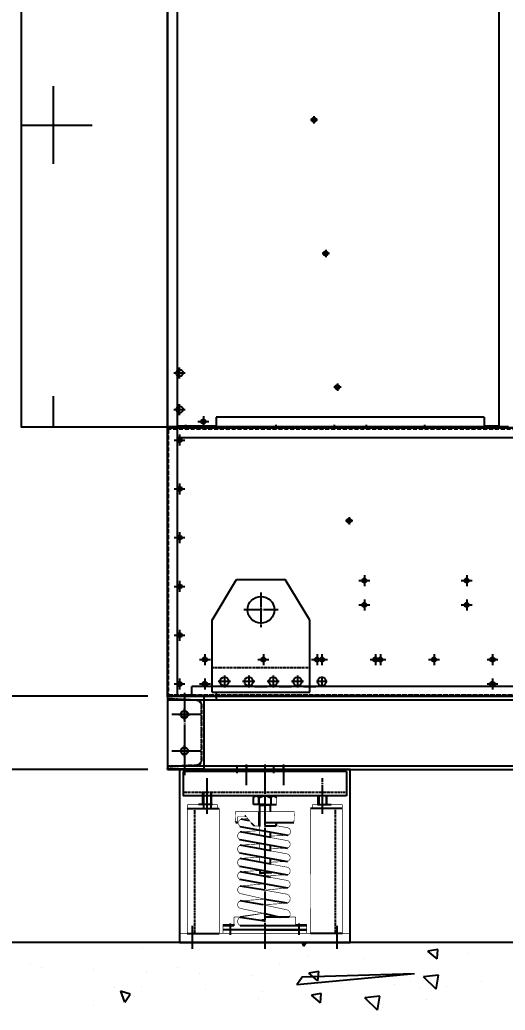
# Model space of a CAD drawing. Header units: millimetres. Extents: x 2905 to 24764, y 2030 to 17488.
# Drawn here: x 5041 to 6036, y 4070 to 6100 of the extents above; entities that cross this region are included whole.
import ezdxf

# ---------------------------------------------------------------- set-up
doc = ezdxf.new("R2010")
doc.units = ezdxf.units.MM
doc.linetypes.add('CENTER', pattern=[65, 60, -2, 1, -2])
doc.linetypes.add('HIDDEN', pattern=[3, 2, -1])
doc.layers.get('DEFPOINTS').update_dxf_attribs({"color": 140})
for name, color, linetype in [('2.위생-급수', 5, 'Continuous'), ('CENTER', 1, 'CENTER'), ('HOLE', 7, 'Continuous'), ('냉각탑', 7, 'Continuous'), ('숨은선', 5, 'HIDDEN')]:
    doc.layers.add(name, color=color, linetype=linetype)
doc.styles.add('shoptext', font='', dxfattribs={"width": 0.7, "oblique": 15})
doc.styles.get('shoptext').set_extended_font_data('HY울릉도L')
doc.dimstyles.new('SHOP', dxfattribs={"dimscale": 100, "dimtxt": 2, "dimasz": 1, "dimexe": 1, "dimexo": 1, "dimgap": 1, "dimtad": 1, "dimdec": 0, "dimzin": 11, "dimdsep": 46, "dimtxsty": 'shoptext', "dimblk": 'ARCHTICK', "dimcen": 2, "dimdle": 1, "dimclrd": 240, "dimclre": 240, "dimclrt": 7, "dimadec": 0, "dimazin": 0, "dimtfac": 1, "dimtdec": 0, "dimtix": 1, "dimtmove": 2, "dimatfit": 3, "dimfxl": 1, "dimtolj": 1, "dimtzin": 11, "dimarcsym": 0})

# ---------------------------------------------------------------- blocks, each defined once
blk = doc.blocks.new('6세로피스')
at = {"color": 1}
blk.add_line((0, 3), (0, -3), dxfattribs=at)
blk = doc.blocks.new('9가로피스')
at = {"color": 1}
blk.add_line((-4.5, 0), (4.5, 0), dxfattribs=at)
blk = doc.blocks.new('9세로피스')
at = {"rotation": 270}
blk.add_blockref('9가로피스', (0, 0), dxfattribs=at)
blk = doc.blocks.new('_ArchTick')
at = {"color": 0, "linetype": 'ByBlock', "const_width": 0.15}
blk.add_lwpolyline([(-0.5, -0.5), (0.5, 0.5)], dxfattribs=at)
blk = doc.blocks.new('*D120')
at = {"layer": '2.위생-급수', "color": 240, "linetype": 'ByBlock', "lineweight": -2, "transparency": 16777216}
blk.add_line((4297.1, 8463.6), (4297.1, 4673.8), dxfattribs=at)
at = {"layer": '2.위생-급수', "color": 240, "lineweight": -2, "transparency": 16777216}
for p, q in [((6845.3, 8423.6), (4257.1, 8423.6)), ((5303.3, 4713.8), (4257.1, 4713.8))]:
    blk.add_line(p, q, dxfattribs=at)
at = {"layer": 'DEFPOINTS', "color": 0, "transparency": 16777216}
for p in [(6885.3, 8423.6), (4297.1, 4713.8), (5343.3, 4713.8)]:
    blk.add_point(p, dxfattribs=at)
at = {"layer": '2.위생-급수', "color": 240, "lineweight": -2, "transparency": 16777216, "xscale": 40, "yscale": 40, "zscale": 40}
for p, rotation in [((4297.1, 8423.6), 90), ((4297.1, 4713.8), 270)]:
    blk.add_blockref('_ArchTick', p, dxfattribs=dict(at, rotation=rotation))
at = {"layer": '2.위생-급수', "color": 7, "transparency": 16777216, "insert": (4157.1, 6568.7), "char_height": 200, "attachment_point": 5, "rotation": 90, "style": 'shoptext'}
blk.add_mtext('\\A1;3710', dxfattribs=at)
blk = doc.blocks.new('_Dot')
at = {"color": 0, "linetype": 'ByBlock', "lineweight": -2}
blk.add_line((-0.5, 0), (-1, 0), dxfattribs=at)
at = {"color": 0, "linetype": 'ByBlock', "const_width": 0.5}
blk.add_lwpolyline([(-0.25, 0, 1), (0.25, 0, 1)], format="xyb", close=True, dxfattribs=at)
blk = doc.blocks.new('*D121')
at = {"layer": '2.위생-급수', "color": 240, "linetype": 'ByBlock', "lineweight": -2, "transparency": 16777216}
blk.add_line((4297.1, 4753.6), (4297.1, 4523.6), dxfattribs=at)
at = {"layer": '2.위생-급수', "color": 240, "lineweight": -2, "transparency": 16777216}
for p, q in [((5303.3, 4713.6), (4257.1, 4713.6)), ((5303.3, 4563.6), (4257.1, 4563.6))]:
    blk.add_line(p, q, dxfattribs=at)
at = {"layer": 'DEFPOINTS', "color": 0, "transparency": 16777216}
for p in [(5343.3, 4713.6), (4297.1, 4563.6), (5343.3, 4563.6)]:
    blk.add_point(p, dxfattribs=at)
at = {"layer": '2.위생-급수', "color": 240, "lineweight": -2, "transparency": 16777216, "xscale": 40, "yscale": 40, "zscale": 40}
for p, rotation in [((4297.1, 4713.6), 90), ((4297.1, 4563.6), 270)]:
    blk.add_blockref('_ArchTick', p, dxfattribs=dict(at, rotation=rotation))
at = {"layer": '2.위생-급수', "color": 7, "transparency": 16777216, "insert": (4156.7, 4638.6), "char_height": 200, "attachment_point": 5, "rotation": 90, "style": 'shoptext'}
blk.add_mtext('\\A1;150', dxfattribs=at)
blk = doc.blocks.new('*D122')
at = {"layer": '2.위생-급수', "color": 240, "linetype": 'ByBlock', "lineweight": -2, "transparency": 16777216}
blk.add_line((4297.1, 4603.6), (4297.1, 4168.6), dxfattribs=at)
at = {"layer": '2.위생-급수', "color": 240, "lineweight": -2, "transparency": 16777216}
for p, q in [((5303.3, 4563.6), (4257.1, 4563.6)), ((4803.3, 4208.6), (4257.1, 4208.6))]:
    blk.add_line(p, q, dxfattribs=at)
at = {"layer": 'DEFPOINTS', "color": 0, "transparency": 16777216}
for p in [(5343.3, 4563.6), (4297.1, 4208.6), (4843.3, 4208.6)]:
    blk.add_point(p, dxfattribs=at)
at = {"layer": '2.위생-급수', "color": 240, "lineweight": -2, "transparency": 16777216, "xscale": 40, "yscale": 40, "zscale": 40}
for p, rotation in [((4297.1, 4563.6), 90), ((4297.1, 4208.6), 270)]:
    blk.add_blockref('_ArchTick', p, dxfattribs=dict(at, rotation=rotation))
at = {"layer": '2.위생-급수', "color": 7, "transparency": 16777216, "insert": (4581.4, 4386.1), "char_height": 200, "attachment_point": 5, "rotation": 90, "style": 'shoptext'}
blk.add_mtext('\\A1;355', dxfattribs=at)
blk = doc.blocks.new('A$C25fbd1b3')
for p, q in [((7.8, 418.6), (7.8, 368.8)), ((7.8, 418.6), (342.2, 418.6)), ((115.9, 423.1), (234, 423.1)), ((115.9, 418.6), (115.9, 423.1)), ((221.2, 423.1), (128.8, 423.1)), ((234, 418.6), (234, 423.1)), ((342.2, 418.6), (342.2, 368.8)), ((7.8, 368.8), (342.2, 368.8)), ((47.9, 350.8), (47.9, 368.8)), ((47.9, 350.8), (47.9, 368.8)), ((48.9, 368.8), (48.9, 350.8)), ((64.3, 368.8), (64.3, 350.8)), ((65.3, 350.8), (65.3, 368.8)), ((157, 368.8), (193, 368.8)), ((284.7, 350.8), (284.7, 375.5)), ((284.7, 350.8), (284.7, 368.8)), ((285.7, 375.5), (285.7, 342.7)), ((285.7, 368.8), (285.7, 350.8)), ((301, 375.5), (301, 342.7)), ((301, 368.8), (301, 350.8)), ((302, 350.8), (302, 375.5)), ((302, 350.8), (302, 368.8)), ((302, 350.8), (302, 368.8)), ((67.3, 350.8), (39.1, 350.8)), ((175, 351.1), (151.4, 351.1)), ((162.8, 364.6), (162.8, 351.1)), ((163.8, 349.6), (162.9, 351.1)), ((163.8, 349.6), (175, 349.6)), ((163.8, 349.6), (163.8, 336.4)), ((175, 351.1), (198.5, 351.1)), ((175, 351.1), (198.5, 351.1)), ((186.2, 349.6), (175, 349.6)), ((186.2, 349.6), (187.1, 351.1)), ((186.2, 349.6), (186.2, 336.4)), ((187.2, 364.6), (187.2, 351.1)), ((187.2, 351.1), (187.2, 364.6)), ((198.5, 351.1), (198.5, 364.6)), ((198.5, 351.1), (198.5, 364.6)), ((282.7, 350.8), (310.8, 350.8)), ((15.8, 342.7), (81.3, 342.7)), ((186.2, 336.4), (186.2, 306.2)), ((187.1, 336.4), (187.1, 306.8)), ((213.7, 327.3), (216.2, 327.3)), ((334.2, 342.7), (268.6, 342.7)), ((115.4, 313.7), (175, 313.7)), ((226.2, 305.7), (127.8, 287.9)), ((152.3, 306.8), (150.4, 313.7)), ((152.3, 306.8), (175, 306.8)), ((206.4, 317.9), (223.6, 321.2)), ((230.7, 313.7), (234.7, 313.7)), ((162.9, 283.2), (225.3, 295)), ((163.8, 294.4), (163.8, 283.4)), ((227, 279.4), (128.6, 261.6)), ((162.9, 256), (225.3, 267.8)), ((163.8, 267.9), (163.8, 256.1)), ((227, 252.1), (128.6, 234.3)), ((227, 224.9), (128.6, 207.1)), ((162.9, 228.7), (225.3, 240.6)), ((163.8, 241.4), (163.8, 228.9)), ((162.1, 210.8), (174.2, 210.8)), ((162.9, 201.5), (225.3, 213.3)), ((163, 213.3), (163, 209.8)), ((186.3, 210.8), (174.2, 210.8)), ((185.4, 217.4), (185.4, 209.8)), ((227, 197.7), (128.6, 179.9)), ((175, 175.4), (225.3, 183.9)), ((175, 157.1), (129.2, 149.2)), ((178.5, 145.6), (225.3, 153.5)), ((177.9, 128), (143.6, 120.2)), ((177.9, 128), (144.3, 120.3)), ((89.4, 103), (111.7, 103)), ((111.7, 105.4), (111.7, 103)), ((225.9, 103), (111.7, 103)), ((124.9, 120.3), (175, 120.3)), ((225.3, 120.3), (175, 112.7)), ((175, 114.3), (180.9, 113.8)), ((238.3, 105.4), (238.3, 103)), ((260.6, 103), (238.3, 103)), ((15.8, 86.8), (81.4, 86.8)), ((175, 94.3), (89.4, 94.3)), ((89.4, 94.3), (175, 94.3)), ((89.4, 94.3), (260.7, 94.3)), ((106.6, 94.3), (89.4, 94.3)), ((243.4, 94.3), (260.6, 94.3)), ((334.2, 86.8), (268.6, 86.8)), ((0, 68.1), (350, 68.1))]:
    blk.add_line(p, q)
at = {"linetype": 'CENTER'}
for p, q in [((293.4, 349.4), (293.4, 405.2)), ((293.4, 356.2), (293.4, 389.6)), ((104.3, 83.8), (104.3, 107.4)), ((245.7, 83.8), (245.7, 107.4))]:
    blk.add_line(p, q, dxfattribs=at)
at = {"linetype": 'HIDDEN'}
for p, q in [((7.8, 375.5), (342.2, 375.5)), ((30.5, 342.7), (30.5, 86.8)), ((319.5, 342.7), (319.5, 86.8)), ((111.7, 103), (89.4, 103)), ((238.3, 103), (260.6, 103))]:
    blk.add_line(p, q, dxfattribs=at)
at = {"color": 0}
for p, q in [((186.2, 335.1), (187.5, 336.4)), ((196.5, 306.8), (202.2, 312.6)), ((232.6, 313.7), (235, 316.1))]:
    blk.add_line(p, q, dxfattribs=at)
for points, const_width in [([(157, 368.8, 0.322657), (151.4, 364.6, 0.322657)], 1.2), ([(193, 368.8, -0.322657), (198.5, 364.6, -0.322657)], 1.2), ([(230.7, 325, 0.414214), (228.4, 327.3, 0.414214)], 0.909), ([(185.5, 298.3), (223.6, 304.7, 0.664207), (223.6, 321.2, 0.63815)], 1.2), ([(185.5, 298.3), (223.6, 304.7, 0.562661), (225.9, 319.8, 0.562661)], 1.2), ([(127.8, 303.3, 0.725116), (127.8, 287.9, 0.725116)], 1.2), ([(187.1, 272.1), (225.3, 278.5, 0.664207), (225.3, 295, 0.63815)], 1.2), ([(128.6, 277, 0.725116), (128.6, 261.6, 0.725116)], 1.2), ([(187.1, 244.9), (225.3, 251.3, 0.664207), (225.3, 267.8, 0.63815)], 1.2), ([(128.6, 249.7, 0.725116), (128.6, 234.3, 0.725116)], 1.2), ([(185.4, 217.4), (225.3, 224, 0.664207), (225.3, 240.6)], 1.2), ([(128.6, 222.5, 0.725116), (128.6, 207.1, 0.725116)], 1.2), ([(175, 188.4), (225.3, 196.8, 0.664207), (225.3, 213.3, 0.63815)], 1.2), ([(128.6, 195.3, 0.725116), (128.6, 179.9, 0.725116)], 1.2), ([(175, 157.1), (225.3, 168.5, 0.712533), (225.3, 183.9, 0.643566)], 1.2), ([(128.6, 167, 0.611938), (128.6, 148.8, 0.611938)], 1.2), ([(225.3, 153.5, -0.712533), (225.3, 138.1), (177.9, 128)], 1.2), ([(128.6, 134.9, 0.495188), (125.3, 119.9, 0.495188)], 1.2), ([(225.9, 103, 0.602155), (225.3, 120.3, 0.60596)], 1.2)]:
    blk.add_lwpolyline(points, format="xyb", dxfattribs=dict(const_width=const_width))
for points, const_width in [([(15.8, 350.8), (15.8, 86.8)], 1.34), ([(15.8, 350.8), (47.9, 350.8)], 1.34), ([(15.8, 350.8), (47.9, 350.8)], 1.34), ([(65.3, 350.8), (77.3, 350.8)], 1.34), ([(67.3, 350.8), (77.3, 350.8)], 1.34), ([(77.3, 350.8), (77.3, 342.7)], 1.34), ([(77.3, 350.8), (77.3, 342.7)], 1.34), ([(151.4, 351.1), (151.4, 364.6)], 1.2), ([(162.9, 351.1), (151.4, 351.1)], 1.2), ([(162.9, 351.1), (162.9, 336.4)], 0.751), ([(187.1, 351.1), (198.5, 351.1)], 1.2), ([(187.1, 351.1), (187.1, 336.4)], 0.751), ([(198.5, 351.1), (198.5, 364.6)], 1.2), ([(282.7, 350.8), (272.7, 350.8)], 1.34), ([(284.7, 350.8), (272.7, 350.8)], 1.34), ([(272.7, 350.8), (272.7, 342.7)], 1.34), ([(272.7, 350.8), (272.7, 342.7)], 1.34), ([(334.2, 350.8), (302, 350.8)], 1.34), ([(334.2, 350.8), (302, 350.8)], 1.34), ([(334.2, 350.8), (334.2, 86.8)], 1.34), ([(81.3, 342.7), (81.4, 86.8)], 1.34), ([(175, 336.4), (114.2, 336.4)], 0.909), ([(114.2, 336.4), (115.4, 313.7)], 0.909), ([(175, 336.4), (235.3, 336.4)], 0.909), ([(197.7, 306.8), (213.7, 327.3)], 0.909), ([(213.7, 327.3), (228.4, 327.3)], 0.909), ([(230.7, 325), (230.7, 313.7)], 0.909), ([(235.7, 336.4), (234.6, 313.7)], 0.909), ([(235.3, 336.4), (234.7, 313.7)], 0.909), ([(268.6, 342.7), (268.6, 86.8)], 1.34), ([(150.4, 313.7), (115.4, 313.7)], 0.909), ([(127.8, 303.3), (152.1, 307.7)], 1.2), ([(197.7, 306.8), (186.2, 306.8)], 1.2), ([(186.3, 306.8), (186.3, 287.6)], 0.976), ([(223.6, 321.2), (209.6, 322.1)], 1.2), ([(230.7, 313.7), (234.7, 313.7)], 0.909), ([(127.8, 287.9), (162.1, 286.4)], 1.2), ([(162.9, 294.2), (162.9, 283.2)], 0.751), ([(225.3, 295), (187.1, 297.4)], 1.2), ([(128.6, 277), (162.9, 283.2)], 1.2), ([(162.9, 267.8), (162.9, 256)], 0.751), ([(225.3, 267.8), (186.3, 270.2)], 1.2), ([(186.3, 272), (186.3, 260.4)], 0.976), ([(128.6, 261.6), (162.9, 260.1)], 1.2), ([(128.6, 249.7), (162.9, 256)], 1.2), ([(186.3, 244.8), (186.3, 233.2)], 0.976), ([(128.6, 234.3), (162.9, 232.8)], 1.2), ([(128.6, 222.5), (162.9, 228.7)], 1.2), ([(162.9, 241.2), (162.9, 228.7)], 0.751), ([(225.3, 240.6), (186.3, 243)], 1.2), ([(128.6, 207.1), (179.2, 204.9)], 1.2), ([(128.6, 195.3), (179.2, 204.5)], 1.2), ([(162.1, 210.8), (163, 209.8)], 0.976), ([(162.1, 213.1), (162.1, 210.8)], 0.751), ([(163, 209.8), (174.2, 209.8)], 0.751), ([(185.4, 209.8), (174.2, 209.8)], 0.751), ([(186.3, 210.8), (185.4, 209.8)], 0.751), ([(225.3, 213.3), (186.3, 215.7)], 1.2), ([(186.3, 217.5), (186.3, 210.8)], 0.976), ([(225.3, 183.9), (175, 188.6)], 1.2), ([(128.6, 179.9), (175.8, 175.5)], 1.2), ([(128.6, 167), (175, 175.4)], 1.2), ([(128.6, 148.7), (178.5, 145.6)], 1.2), ([(178.5, 145.6), (128.6, 134.9)], 1.2), ([(175, 157.1), (225.3, 153.5)], 1.2), ([(225.3, 120.3), (177.9, 128)], 1.2), ([(225.3, 121.6), (177.9, 128)], 1.2), ([(111.7, 105.4), (89.4, 105.4)], 1.2), ([(89.4, 105.4), (89.4, 94.3)], 1.2), ([(111.7, 120.3), (111.7, 105.4)], 1.2), ([(124.9, 120.3), (111.7, 120.3)], 1.2), ([(225.1, 120.3), (238.3, 120.3)], 1.2), ([(238.3, 120.3), (238.3, 105.4)], 1.2), ([(238.3, 105.4), (260.6, 105.4)], 1.2), ([(260.6, 105.4), (260.6, 94.3)], 1.2), ([(0, 86.8), (0, 68.1)], 1.34), ([(0, 86.8), (15.8, 86.8)], 1.34), ([(81.4, 86.8), (268.6, 86.8)], 1.34), ([(89.4, 94.3), (89.4, 86.8)], 1.2), ([(260.6, 94.3), (260.6, 86.8)], 1.2), ([(350, 86.8), (334.2, 86.8)], 1.34), ([(350, 86.8), (350, 68.1)], 1.34), ([(0, 68.1), (350, 68.1)], 1.34)]:
    blk.add_lwpolyline(points, dxfattribs=dict(const_width=const_width))
for centre, radius, start, end in [((157.1, 362.8), 5.94, 17.2184, 162.7816), ((175.1, 348.4), 20.4, 90.4828, 127.3884), ((174.8, 348.4), 20.4, 52.6116, 89.5172), ((192.8, 362.8), 5.94, 17.2184, 162.7816)]:
    blk.add_arc(centre, radius, start, end)
at = {"layer": 'CENTER'}
for p, q in [((137, 433), (137, 390.9)), ((175, 433), (175, 55.5)), ((213, 433), (213, 390.9)), ((56.6, 331.7), (56.6, 405.2)), ((293.4, 331.7), (293.4, 405.2)), ((26.5, 55.4), (26.5, 102.4)), ((323.5, 55.4), (323.5, 102.4))]:
    blk.add_line(p, q, dxfattribs=at)

msp = doc.modelspace()

# ---------------------------------------------------------------- hatches: boundary and pattern name
h = msp.add_hatch()
h.set_pattern_fill('CROSS', scale=50)
h.set_pattern_definition([(0, (-358824.65, 1846114), (317.5, 317.5), [158.75, -476.25]), (90, (-358745.28, 1846034.63), (-317.5, 317.5), [158.75, -476.25])])
h.paths.add_polyline_path([(5343.4, 8071.6), (5043.4, 8071.6), (5043.4, 5265.6), (5343.4, 5265.6)])

# ---------------------------------------------------------------- linework, layer by layer
for p, q in [((5343.3, 5265.6), (5343.3, 8071.6)), ((5343.3, 5265.6), (5343.3, 8071.6)), ((5343.3, 4713.6), (5343.3, 5263.6)), ((5343.3, 4713.6), (5343.3, 5263.6)), ((5343.3, 5263.6), (5343.3, 4713.6)), ((5343.3, 4713.6), (5343.3, 5263.6)), ((5343.3, 4713.6), (5343.3, 5263.6)), ((5343.3, 5263.6), (5343.3, 4713.6)), ((5343.3, 5263.6), (7623.2, 5263.6)), ((5363.3, 5267.6), (5443.3, 5267.6)), ((5363.3, 5263.6), (5363.3, 4713.6)), ((5363.3, 5263.6), (5363.3, 4713.6)), ((5993.3, 5267.6), (6023.3, 5267.6)), ((5363.3, 5243.6), (7603.2, 5243.6)), ((5435.3, 4869.6), (5485.3, 4952.6)), ((5485.3, 4952.6), (5585.3, 4952.6)), ((5635.3, 4869.6), (5585.3, 4952.6)), ((5435.3, 4721.6), (5435.3, 4869.6)), ((5635.3, 4721.6), (5635.3, 4869.6)), ((7573.2, 4733.6), (5393.2, 4733.6)), ((5393.2, 4713.6), (5393.2, 4733.6)), ((5522.3, 4733.6), (5547.8, 4733.6)), ((5572.8, 4733.6), (5597.8, 4733.6)), ((5622.8, 4733.6), (5647.8, 4733.6)), ((5343.3, 4713.6), (12243.2, 4713.6)), ((5343.3, 4713.6), (5343.3, 4563.6)), ((5343.3, 4713.6), (5343.3, 4563.9)), ((5343.3, 4713.6), (5343.3, 4711.9)), ((5418.3, 4713.6), (5343.3, 4713.6)), ((7503.2, 4713.6), (5343.3, 4713.6)), ((7503.2, 4713.6), (5343.3, 4713.6)), ((5343.3, 4713.6), (7503.3, 4713.6)), ((7623.2, 4713.6), (5343.3, 4713.6)), ((7623.2, 4713.6), (5343.3, 4713.6)), ((5343.3, 4713.6), (7623.3, 4713.6)), ((5395.3, 4713.6), (5445.3, 4713.6)), ((5395.3, 4713.6), (5445.3, 4713.6)), ((5395.3, 4713.6), (5445.3, 4713.6)), ((5435.3, 4721.6), (5635.3, 4721.6)), ((6035.3, 4713.6), (5985.3, 4713.6)), ((5343.3, 4706.1), (12243.2, 4706.1)), ((5343.3, 4571.1), (12243.2, 4571.1)), ((5343.3, 4563.6), (5343.3, 4565.2)), ((5343.3, 4563.6), (12243.2, 4563.6)), ((5418.3, 4563.6), (5343.3, 4563.6)), ((5418.3, 4563.6), (5343.3, 4563.6)), ((5718.3, 4563.6), (5368.3, 4563.6)), ((5368.3, 4563.6), (5368.3, 4208.6)), ((5718.3, 4208.6), (5718.3, 4563.6)), ((5368.3, 4208.6), (5718.3, 4208.6))]:
    msp.add_line(p, q)
at = {"color": 7}
for p, q in [((5343.3, 8071.6), (5343.3, 5265.6)), ((5343.3, 8071.6), (5343.3, 5265.6)), ((5363.3, 8071.6), (5363.3, 5265.6)), ((6023.3, 8071.6), (6023.3, 5265.6)), ((5443.3, 5285.6), (5443.3, 5265.6)), ((5680.2, 5285.6), (5443.3, 5285.6)), ((5993.3, 5285.6), (5680.2, 5285.6)), ((5993.3, 5285.6), (5993.3, 5265.6)), ((6043.3, 5265.6), (5343.3, 5265.6)), ((7623.3, 5263.6), (5343.3, 5263.6)), ((5343.3, 5263.6), (5343.3, 4713.6)), ((5432.3, 5263.6), (5361.3, 5263.6)), ((5430.3, 5265.6), (5363.3, 5265.6)), ((5363.3, 5261.6), (5363.3, 5238.6))]:
    msp.add_line(p, q, dxfattribs=at)
at = {"color": 1}
for p, q in [((5651.6, 5895), (5636.6, 5895)), ((5651.6, 5895), (5636.6, 5895)), ((5644.1, 5902.5), (5644.1, 5887.5)), ((5644.1, 5902.5), (5644.1, 5887.5)), ((5668.1, 5628.6), (5668.1, 5613.6)), ((5668.1, 5628.6), (5668.1, 5613.6)), ((5675.6, 5621.1), (5660.6, 5621.1)), ((5675.6, 5621.1), (5660.6, 5621.1)), ((5699.5, 5347.1), (5684.5, 5347.1)), ((5699.5, 5347.1), (5684.5, 5347.1)), ((5692, 5354.6), (5692, 5339.6)), ((5692, 5354.6), (5692, 5339.6)), ((5716, 5080.7), (5716, 5065.7)), ((5723.5, 5073.2), (5708.5, 5073.2)), ((5443.3, 4722.6), (5443.3, 4704.6)), ((5443.3, 4722.6), (5443.3, 4704.6)), ((5485.8, 4571.1), (5485.8, 4556.1)), ((5505.8, 4569.6), (5505.8, 4557.6)), ((5560.8, 4571.1), (5560.8, 4556.1)), ((5580.8, 4569.6), (5580.8, 4557.6))]:
    msp.add_line(p, q, dxfattribs=at)
at = {"color": 8}
msp.add_line((12743.3, 4208.6), (4843.3, 4208.6), dxfattribs=at)
at = {"color": 8, "linetype": 'Continuous'}
for p, q in [((5623, 4201.4), (5620.2, 4208.6)), ((5622.9, 4201.4), (5627.8, 4208.6)), ((5663, 4208.4), (5663, 4208.4)), ((5703.2, 4203.2), (5703.2, 4203.2)), ((5292.6, 4198.8), (5292.6, 4198.8)), ((5410.1, 4194.7), (5410.1, 4194.7)), ((5898.2, 4194.5), (5877.8, 4190.7)), ((5896.5, 4175.1), (5877.8, 4190.7)), ((5896.5, 4175.1), (5898.2, 4194.5)), ((5958.1, 4185.5), (5958.1, 4185.5)), ((5063.2, 4164.6), (5063.2, 4164.6)), ((5574.3, 4162.9), (5574.3, 4162.9)), ((5629.8, 4181), (5629.8, 4181)), ((5747.3, 4176.9), (5747.3, 4176.9)), ((5084.2, 4157.2), (5084.2, 4157.2)), ((5192.4, 4153.3), (5192.4, 4153.3)), ((5300.7, 4149.3), (5300.7, 4149.3)), ((5364.5, 4157.6), (5364.5, 4157.6)), ((5408.9, 4145.4), (5408.9, 4145.4)), ((5608.7, 4122.3), (5850, 4145.1)), ((5619.6, 4138.5), (5850, 4145.1)), ((5653.7, 4149.3), (5633.3, 4145.6)), ((5651.9, 4130), (5633.3, 4145.6)), ((5650.4, 4146.8), (5650.4, 4146.8)), ((5651.9, 4130), (5653.7, 4149.4)), ((5899.5, 4141.9), (5868.6, 4138.3)), ((5895, 4113), (5899.5, 4141.9)), ((5517.1, 4141.4), (5517.1, 4141.4)), ((5608.7, 4122.3), (5619.6, 4138.5)), ((5619.3, 4139.9), (5619.3, 4139.9)), ((5625.4, 4137.5), (5625.4, 4137.5)), ((5700.1, 4125.6), (5700.1, 4125.6)), ((5733.6, 4133.5), (5733.6, 4133.5)), ((5808.3, 4121.6), (5808.3, 4121.6)), ((5841.8, 4129.5), (5841.8, 4129.5)), ((5895, 4113), (5868.6, 4138.4)), ((5987.6, 4129), (5987.6, 4129)), ((5235.5, 4117.3), (5235.5, 4117.3)), ((5267.2, 4102.6), (5247.5, 4109.2)), ((5256.3, 4086.4), (5247.6, 4109.2)), ((5256.3, 4086.5), (5267.2, 4102.6)), ((5290.1, 4117.6), (5290.1, 4117.6)), ((5420.8, 4113.3), (5420.8, 4113.3)), ((5538.3, 4109.2), (5538.3, 4109.2)), ((5659.1, 4104.2), (5638.7, 4100.5)), ((5657.4, 4084.8), (5659.1, 4104.3)), ((5701.8, 4116.6), (5701.8, 4116.6)), ((5863.5, 4115.7), (5863.5, 4115.7)), ((5916.5, 4117.7), (5916.5, 4117.7)), ((5530.6, 4094.3), (5530.6, 4094.3)), ((5657.4, 4084.8), (5638.7, 4100.5)), ((5779, 4098.8), (5748.1, 4095.2)), ((5774.5, 4069.9), (5748.1, 4095.3)), ((5758, 4095.5), (5758, 4095.5)), ((5774.5, 4069.9), (5779, 4098.8)), ((5875.5, 4091.4), (5875.5, 4091.4)), ((5191.4, 4079), (5191.4, 4079)), ((5784.6, 4075.2), (5784.6, 4075.2))]:
    msp.add_line(p, q, dxfattribs=at)
at = {"color": 7}
msp.add_lwpolyline([(5343.4, 8071.6), (5043.4, 8071.6), (5043.4, 5265.6), (5343.4, 5265.6)], close=True, dxfattribs=at)
for centre, radius in [((5644.1, 5895), 4.5), ((5644.1, 5895), 4.5), ((5668.1, 5621.1), 4.5), ((5668.1, 5621.1), 4.5), ((5692, 5347.1), 4.5), ((5692, 5347.1), 4.5), ((5417.3, 5276.6), 4.5), ((5417.3, 5276.6), 4.5), ((5368.3, 5238.6), 4.5), ((5368.3, 5238.6), 4.5), ((5368.3, 5138.6), 4.5), ((5368.3, 5138.6), 4.5), ((5716, 5073.2), 4.5), ((5368.3, 5038.6), 4.5), ((5368.3, 5038.6), 4.5), ((5747.4, 4950.6), 4.5), ((5747.4, 4950.6), 4.5), ((5747.4, 4950.6), 4.5), ((5747.4, 4950.6), 4.5), ((5957.4, 4950.6), 4.5), ((5957.4, 4950.6), 4.5), ((5368.3, 4938.6), 4.5), ((5368.3, 4938.6), 4.5), ((5535.3, 4890.6), 27.5), ((5747.4, 4900.6), 4.5), ((5747.4, 4900.6), 4.5), ((5747.4, 4900.6), 4.5), ((5747.4, 4900.6), 4.5), ((5957.4, 4900.6), 4.5), ((5957.4, 4900.6), 4.5), ((5368.3, 4838.6), 4.5), ((5368.3, 4838.6), 4.5), ((5420.3, 4788.6), 4.5), ((5420.3, 4788.6), 4.5), ((5540.3, 4788.6), 4.5), ((5540.3, 4788.6), 4.5), ((5650.3, 4788.6), 4.5), ((5650.3, 4788.6), 4.5), ((5660.3, 4788.6), 4.5), ((5660.3, 4788.6), 4.5), ((5770.3, 4788.6), 4.5), ((5770.3, 4788.6), 4.5), ((5780.3, 4788.6), 4.5), ((5780.3, 4788.6), 4.5), ((5890.3, 4788.6), 4.5), ((5890.3, 4788.6), 4.5), ((6010.3, 4788.6), 4.5), ((6010.3, 4788.6), 4.5), ((5460.3, 4743.6), 9), ((5510.3, 4743.6), 9), ((5510.3, 4743.6), 9), ((5560.3, 4743.6), 9), ((5560.3, 4743.6), 9), ((5610.3, 4743.6), 9), ((5610.3, 4743.6), 9), ((5660.3, 4743.6), 9), ((5368.3, 4738.6), 4.5), ((5368.3, 4738.6), 4.5), ((5420.3, 4738.6), 4.5), ((5420.3, 4738.6), 4.5), ((6010.3, 4738.6), 4.5), ((6010.3, 4738.6), 4.5), ((5378.3, 4676.1), 7.5), ((5378.3, 4676.1), 7), ((5378.3, 4601.1), 7.5), ((5378.3, 4601.1), 7)]:
    msp.add_circle(centre, radius)
for centre in [(5368.3, 5376.1), (5368.3, 5301.1)]:
    msp.add_circle(centre, 7, dxfattribs=at)
at = {"layer": 'CENTER'}
for p, q in [((5368.3, 5364.7), (5368.3, 5387.4)), ((5356.9, 5376.1), (5379.7, 5376.1)), ((5356.9, 5301.1), (5379.7, 5301.1)), ((5368.3, 5289.7), (5368.3, 5312.4)), ((5417.3, 5287.8), (5417.3, 5265.3)), ((5417.3, 5287.8), (5417.3, 5265.3)), ((5417.3, 5287.8), (5417.3, 5265.3)), ((5406, 5276.6), (5428.5, 5276.6)), ((5406, 5276.6), (5428.5, 5276.6)), ((5357, 5238.6), (5379.5, 5238.6)), ((5357, 5238.6), (5379.5, 5238.6)), ((5368.3, 5249.8), (5368.3, 5227.3)), ((5368.3, 5249.8), (5368.3, 5227.3)), ((5368.3, 5249.8), (5368.3, 5227.3)), ((5357, 5138.6), (5379.5, 5138.6)), ((5357, 5138.6), (5379.5, 5138.6)), ((5368.3, 5149.8), (5368.3, 5127.3)), ((5368.3, 5149.8), (5368.3, 5127.3)), ((5368.3, 5149.8), (5368.3, 5127.3)), ((5357, 5038.6), (5379.5, 5038.6)), ((5357, 5038.6), (5379.5, 5038.6)), ((5368.3, 5049.8), (5368.3, 5027.3)), ((5368.3, 5049.8), (5368.3, 5027.3)), ((5368.3, 5049.8), (5368.3, 5027.3)), ((5747.4, 4961.8), (5747.4, 4939.3)), ((5747.4, 4961.8), (5747.4, 4939.3)), ((5747.4, 4961.8), (5747.4, 4939.3)), ((5747.4, 4961.8), (5747.4, 4939.3)), ((5747.4, 4961.8), (5747.4, 4939.3)), ((5747.4, 4961.8), (5747.4, 4939.3)), ((5957.4, 4961.8), (5957.4, 4939.3)), ((5957.4, 4961.8), (5957.4, 4939.3)), ((5957.4, 4961.8), (5957.4, 4939.3)), ((5357, 4938.6), (5379.5, 4938.6)), ((5357, 4938.6), (5379.5, 4938.6)), ((5368.3, 4949.8), (5368.3, 4927.3)), ((5368.3, 4949.8), (5368.3, 4927.3)), ((5368.3, 4949.8), (5368.3, 4927.3)), ((5736.1, 4950.6), (5758.6, 4950.6)), ((5736.1, 4950.6), (5758.6, 4950.6)), ((5736.1, 4950.6), (5758.6, 4950.6)), ((5736.1, 4950.6), (5758.6, 4950.6)), ((5946.1, 4950.6), (5968.6, 4950.6)), ((5946.1, 4950.6), (5968.6, 4950.6)), ((5736.1, 4900.6), (5758.6, 4900.6)), ((5736.1, 4900.6), (5758.6, 4900.6)), ((5736.1, 4900.6), (5758.6, 4900.6)), ((5736.1, 4900.6), (5758.6, 4900.6)), ((5747.4, 4911.8), (5747.4, 4889.3)), ((5747.4, 4911.8), (5747.4, 4889.3)), ((5747.4, 4911.8), (5747.4, 4889.3)), ((5747.4, 4911.8), (5747.4, 4889.3)), ((5747.4, 4911.8), (5747.4, 4889.3)), ((5747.4, 4911.8), (5747.4, 4889.3)), ((5946.1, 4900.6), (5968.6, 4900.6)), ((5946.1, 4900.6), (5968.6, 4900.6)), ((5957.4, 4911.8), (5957.4, 4889.3)), ((5957.4, 4911.8), (5957.4, 4889.3)), ((5957.4, 4911.8), (5957.4, 4889.3)), ((5357, 4838.6), (5379.5, 4838.6)), ((5357, 4838.6), (5379.5, 4838.6)), ((5368.3, 4849.8), (5368.3, 4827.3)), ((5368.3, 4849.8), (5368.3, 4827.3)), ((5368.3, 4849.8), (5368.3, 4827.3)), ((5420.3, 4799.8), (5420.3, 4777.3)), ((5420.3, 4799.8), (5420.3, 4777.3)), ((5420.3, 4799.8), (5420.3, 4777.3)), ((5420.3, 4796.1), (5420.3, 4781.1)), ((5420.3, 4796.1), (5420.3, 4781.1)), ((5420.3, 4796.1), (5420.3, 4781.1)), ((5540.3, 4799.8), (5540.3, 4777.3)), ((5540.3, 4799.8), (5540.3, 4777.3)), ((5540.3, 4799.8), (5540.3, 4777.3)), ((5540.3, 4796.1), (5540.3, 4781.1)), ((5540.3, 4796.1), (5540.3, 4781.1)), ((5540.3, 4796.1), (5540.3, 4781.1)), ((5650.3, 4799.8), (5650.3, 4777.3)), ((5650.3, 4799.8), (5650.3, 4777.3)), ((5650.3, 4799.8), (5650.3, 4777.3)), ((5650.3, 4796.1), (5650.3, 4781.1)), ((5650.3, 4796.1), (5650.3, 4781.1)), ((5650.3, 4796.1), (5650.3, 4781.1)), ((5660.3, 4799.8), (5660.3, 4777.3)), ((5660.3, 4799.8), (5660.3, 4777.3)), ((5660.3, 4799.8), (5660.3, 4777.3)), ((5660.3, 4796.1), (5660.3, 4781.1)), ((5660.3, 4796.1), (5660.3, 4781.1)), ((5660.3, 4796.1), (5660.3, 4781.1)), ((5770.3, 4799.8), (5770.3, 4777.3)), ((5770.3, 4799.8), (5770.3, 4777.3)), ((5770.3, 4799.8), (5770.3, 4777.3)), ((5770.3, 4796.1), (5770.3, 4781.1)), ((5770.3, 4796.1), (5770.3, 4781.1)), ((5770.3, 4796.1), (5770.3, 4781.1)), ((5780.3, 4799.8), (5780.3, 4777.3)), ((5780.3, 4799.8), (5780.3, 4777.3)), ((5780.3, 4799.8), (5780.3, 4777.3)), ((5780.3, 4796.1), (5780.3, 4781.1)), ((5780.3, 4796.1), (5780.3, 4781.1)), ((5780.3, 4796.1), (5780.3, 4781.1)), ((5890.3, 4799.8), (5890.3, 4777.3)), ((5890.3, 4799.8), (5890.3, 4777.3)), ((5890.3, 4799.8), (5890.3, 4777.3)), ((5890.3, 4796.1), (5890.3, 4781.1)), ((5890.3, 4796.1), (5890.3, 4781.1)), ((5890.3, 4796.1), (5890.3, 4781.1)), ((6010.3, 4799.8), (6010.3, 4777.3)), ((6010.3, 4799.8), (6010.3, 4777.3)), ((6010.3, 4799.8), (6010.3, 4777.3)), ((6010.3, 4796.1), (6010.3, 4781.1)), ((6010.3, 4796.1), (6010.3, 4781.1)), ((6010.3, 4796.1), (6010.3, 4781.1)), ((5409, 4788.6), (5431.5, 4788.6)), ((5409, 4788.6), (5431.5, 4788.6)), ((5412.8, 4788.6), (5427.8, 4788.6)), ((5412.8, 4788.6), (5427.8, 4788.6)), ((5529, 4788.6), (5551.5, 4788.6)), ((5529, 4788.6), (5551.5, 4788.6)), ((5532.8, 4788.6), (5547.8, 4788.6)), ((5532.8, 4788.6), (5547.8, 4788.6)), ((5639, 4788.6), (5661.5, 4788.6)), ((5639, 4788.6), (5661.5, 4788.6)), ((5642.8, 4788.6), (5657.8, 4788.6)), ((5642.8, 4788.6), (5657.8, 4788.6)), ((5649, 4788.6), (5671.5, 4788.6)), ((5649, 4788.6), (5671.5, 4788.6)), ((5652.8, 4788.6), (5667.8, 4788.6)), ((5652.8, 4788.6), (5667.8, 4788.6)), ((5759, 4788.6), (5781.5, 4788.6)), ((5759, 4788.6), (5781.5, 4788.6)), ((5762.8, 4788.6), (5777.8, 4788.6)), ((5762.8, 4788.6), (5777.8, 4788.6)), ((5769, 4788.6), (5791.5, 4788.6)), ((5769, 4788.6), (5791.5, 4788.6)), ((5772.8, 4788.6), (5787.8, 4788.6)), ((5772.8, 4788.6), (5787.8, 4788.6)), ((5879, 4788.6), (5901.5, 4788.6)), ((5879, 4788.6), (5901.5, 4788.6)), ((5882.8, 4788.6), (5897.8, 4788.6)), ((5882.8, 4788.6), (5897.8, 4788.6)), ((5999, 4788.6), (6021.5, 4788.6)), ((5999, 4788.6), (6021.5, 4788.6)), ((6017.8, 4788.6), (6002.8, 4788.6)), ((6002.8, 4788.6), (6017.8, 4788.6)), ((6002.8, 4788.6), (6017.8, 4788.6)), ((5460.3, 4756.1), (5460.3, 4731.1)), ((5510.3, 4756.1), (5510.3, 4731.1)), ((5510.3, 4753.6), (5510.3, 4733.6)), ((5560.3, 4756.1), (5560.3, 4731.1)), ((5560.3, 4753.6), (5560.3, 4733.6)), ((5610.3, 4756.1), (5610.3, 4731.1)), ((5610.3, 4753.6), (5610.3, 4733.6)), ((5660.3, 4753.6), (5660.3, 4733.6)), ((5357, 4738.6), (5379.5, 4738.6)), ((5357, 4738.6), (5379.5, 4738.6)), ((5368.3, 4749.8), (5368.3, 4727.3)), ((5368.3, 4749.8), (5368.3, 4727.3)), ((5368.3, 4749.8), (5368.3, 4727.3)), ((5409, 4738.6), (5431.5, 4738.6)), ((5409, 4738.6), (5431.5, 4738.6)), ((5412.8, 4738.6), (5427.8, 4738.6)), ((5412.8, 4738.6), (5427.8, 4738.6)), ((5412.8, 4738.6), (5427.8, 4738.6)), ((5412.8, 4738.6), (5427.8, 4738.6)), ((5420.3, 4749.8), (5420.3, 4727.3)), ((5420.3, 4749.8), (5420.3, 4727.3)), ((5420.3, 4749.8), (5420.3, 4727.3)), ((5420.3, 4746.1), (5420.3, 4731.1)), ((5420.3, 4746.1), (5420.3, 4731.1)), ((5420.3, 4746.1), (5420.3, 4731.1)), ((5420.3, 4746.1), (5420.3, 4731.1)), ((5472.8, 4743.6), (5447.8, 4743.6)), ((5522.8, 4743.6), (5497.8, 4743.6)), ((5520.3, 4743.6), (5500.3, 4743.6)), ((5572.8, 4743.6), (5547.8, 4743.6)), ((5570.3, 4743.6), (5550.3, 4743.6)), ((5622.8, 4743.6), (5597.8, 4743.6)), ((5620.3, 4743.6), (5600.3, 4743.6)), ((5670.3, 4743.6), (5650.3, 4743.6)), ((5999, 4738.6), (6021.5, 4738.6)), ((5999, 4738.6), (6021.5, 4738.6)), ((6017.8, 4738.6), (6002.8, 4738.6)), ((6017.8, 4738.6), (6002.8, 4738.6)), ((6017.8, 4738.6), (6002.8, 4738.6)), ((6017.8, 4738.6), (6002.8, 4738.6)), ((6010.3, 4749.8), (6010.3, 4727.3)), ((6010.3, 4749.8), (6010.3, 4727.3)), ((6010.3, 4749.8), (6010.3, 4727.3)), ((6010.3, 4746.1), (6010.3, 4731.1)), ((6010.3, 4746.1), (6010.3, 4731.1)), ((6010.3, 4746.1), (6010.3, 4731.1)), ((6010.3, 4746.1), (6010.3, 4731.1)), ((5378.3, 4720.3), (5378.3, 4551.6)), ((5412.2, 4676.1), (5351.5, 4676.1)), ((5412.2, 4601.1), (5351.5, 4601.1))]:
    msp.add_line(p, q, dxfattribs=at)
at = {"layer": 'CENTER', "ltscale": 0.5}
for p, q in [((5535.3, 4925.8), (5535.3, 4855.3)), ((5570.5, 4890.6), (5500.1, 4890.6))]:
    msp.add_line(p, q, dxfattribs=at)
at = {"layer": 'HOLE', "color": 1, "ltscale": 3}
for p, q in [((5366.6, 4676.3), (5390, 4676.3)), ((5378.3, 4664.6), (5378.3, 4688)), ((5378.3, 4589.6), (5378.3, 4613)), ((5366.6, 4601.3), (5390, 4601.3))]:
    msp.add_line(p, q, dxfattribs=at)
at = {"layer": 'HOLE'}
for centre in [(5378.3, 4676.3), (5378.3, 4601.3)]:
    msp.add_circle(centre, 7.5, dxfattribs=at)
at = {"layer": '냉각탑'}
for p, q in [((5418.3, 4713.8), (5343.3, 4713.8)), ((5343.3, 4712.1), (5343.3, 4713.8)), ((5343.3, 4713.8), (5418.3, 4713.8)), ((5343.3, 4713.8), (5343.3, 4563.8)), ((5418.3, 4713.8), (5418.3, 4563.8)), ((5343.3, 4563.8), (5343.3, 4565.4)), ((5418.3, 4563.8), (5343.3, 4563.8))]:
    msp.add_line(p, q, dxfattribs=at)
at = {"layer": '숨은선', "ltscale": 4}
for p, q in [((5343.3, 5261.6), (7623.2, 5261.6)), ((5345.3, 5259.6), (5345.3, 4715.6)), ((5345.3, 5259.6), (5345.3, 4715.6)), ((7503.2, 4715.6), (5343.3, 4715.6)), ((7503.2, 4715.6), (5343.3, 4715.6)), ((7573.2, 4715.6), (5343.3, 4715.6)), ((7573.2, 4715.6), (5343.3, 4715.6)), ((5418.3, 4713.6), (5418.3, 4563.6)), ((5406, 4705), (5346.9, 4707.9)), ((5413.3, 4697), (5413.3, 4580.2)), ((5406, 4572.2), (5346.9, 4569.2))]:
    msp.add_line(p, q, dxfattribs=at)
at = {"layer": '숨은선'}
msp.add_line((5635.3, 4771.6), (5435.3, 4771.6), dxfattribs=at)
at = {"layer": '숨은선', "ltscale": 0.2}
for p, q in [((5401, 4705.2), (5346.9, 4708.2)), ((5413.3, 4580.4), (5413.3, 4697.2)), ((5346.9, 4569.4), (5401, 4572.4))]:
    msp.add_line(p, q, dxfattribs=at)
for centre, radius, start, end in [((5347.3, 4712.1), 4, 180, 265), ((5400.8, 4691.4), 13.8, 25.0632, 89.0676), ((5347.3, 4565.4), 4, 95, 180), ((5400.8, 4586.2), 13.8, 270.9324, 334.9368)]:
    msp.add_arc(centre, radius, start, end, dxfattribs=at)
at = {"layer": '숨은선', "ltscale": 4}
for centre, radius, start, end in [((5347.3, 4711.9), 4, 180, 265), ((5405.3, 4697), 8, 0, 85), ((5347.3, 4565.2), 4, 95, 180), ((5405.3, 4580.2), 8, 275, 0)]:
    msp.add_arc(centre, radius, start, end, dxfattribs=at)

# ---------------------------------------------------------------- block references
for name, p in [('9세로피스', (5380.8, 5265.6)), ('6세로피스', (5380.8, 5263.6)), ('9세로피스', (5565.8, 5265.6)), ('6세로피스', (5565.8, 5263.6)), ('9세로피스', (5685.8, 5265.6)), ('6세로피스', (5685.8, 5263.6)), ('9세로피스', (5750.8, 5265.6)), ('6세로피스', (5750.8, 5263.6)), ('9세로피스', (5870.8, 5265.6)), ('6세로피스', (5870.8, 5263.6))]:
    msp.add_blockref(name, p)
at = {"xscale": -1}
msp.add_blockref('A$C25fbd1b3', (5718.3, 4140.5), dxfattribs=at)

# ---------------------------------------------------------------- dimensions: what is measured, and where the dimension line sits
at = {"layer": '2.위생-급수', "color": 4}
dim = msp.add_linear_dim(base=(4297.1, 4713.8), p1=(6885.3, 8423.6), p2=(5343.3, 4713.8), angle=90, dimstyle='SHOP', override={"dimscale": 40, "dimtxt": 5, "dimrnd": 5, "dimldrblk": 'Dot', "dimfxl": 1.25, "dimarcsym": 1}, dxfattribs=at)
dim.commit()
dim.dimension.update_dxf_attribs({"geometry": '*D120', "text_midpoint": (4157.1, 6568.7)})
for base, p1, p2, picture, middle in [((4297.1, 4563.6), (5343.3, 4713.6), (5343.3, 4563.6), '*D121', (4156.7, 4638.6)), ((4297.1, 4208.6), (5343.3, 4563.6), (4843.3, 4208.6), '*D122', (4581.4, 4386.1))]:
    dim = msp.add_linear_dim(base=base, p1=p1, p2=p2, angle=90, dimstyle='SHOP', override={"dimscale": 40, "dimtxt": 5, "dimrnd": 5, "dimldrblk": 'Dot', "dimfxl": 1.25, "dimarcsym": 1}, dxfattribs=at)
    dim.commit()
    dim.dimension.update_dxf_attribs({"geometry": picture, "text_midpoint": middle, "dimtype": 160})

doc.saveas('drawing.dxf')
